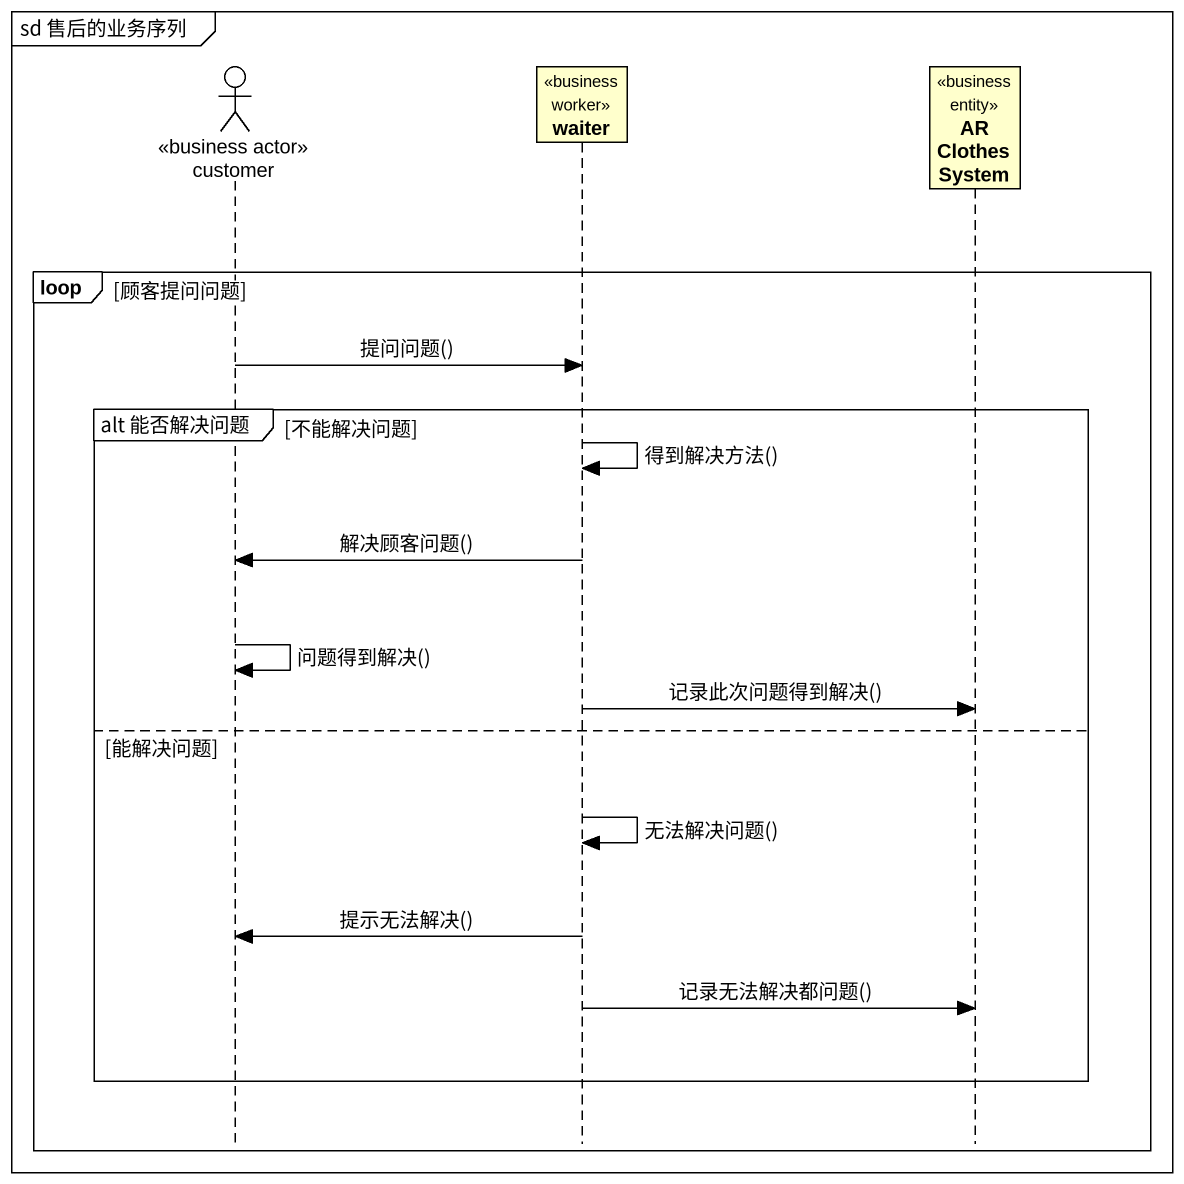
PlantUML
@startuml
mainframe sd 售后的业务序列
hide footbox
actor customer <<business actor>>
participant waiter <<business worker>>
participant "AR Clothes System" as AR_Clothes_System <<business entity>>

loop 顾客提问问题
  customer -> waiter : 提问问题()
  group alt 能否解决问题 [不能解决问题]
    waiter -> waiter : 得到解决方法()
    waiter -> customer : 解决顾客问题()
    customer -> customer : 问题得到解决()
    waiter -> AR_Clothes_System : 记录此次问题得到解决()
  else 能解决问题
    waiter -> waiter : 无法解决问题()
    waiter -> customer : 提示无法解决()
    waiter -> AR_Clothes_System : 记录无法解决都问题()
  end
end
@enduml
